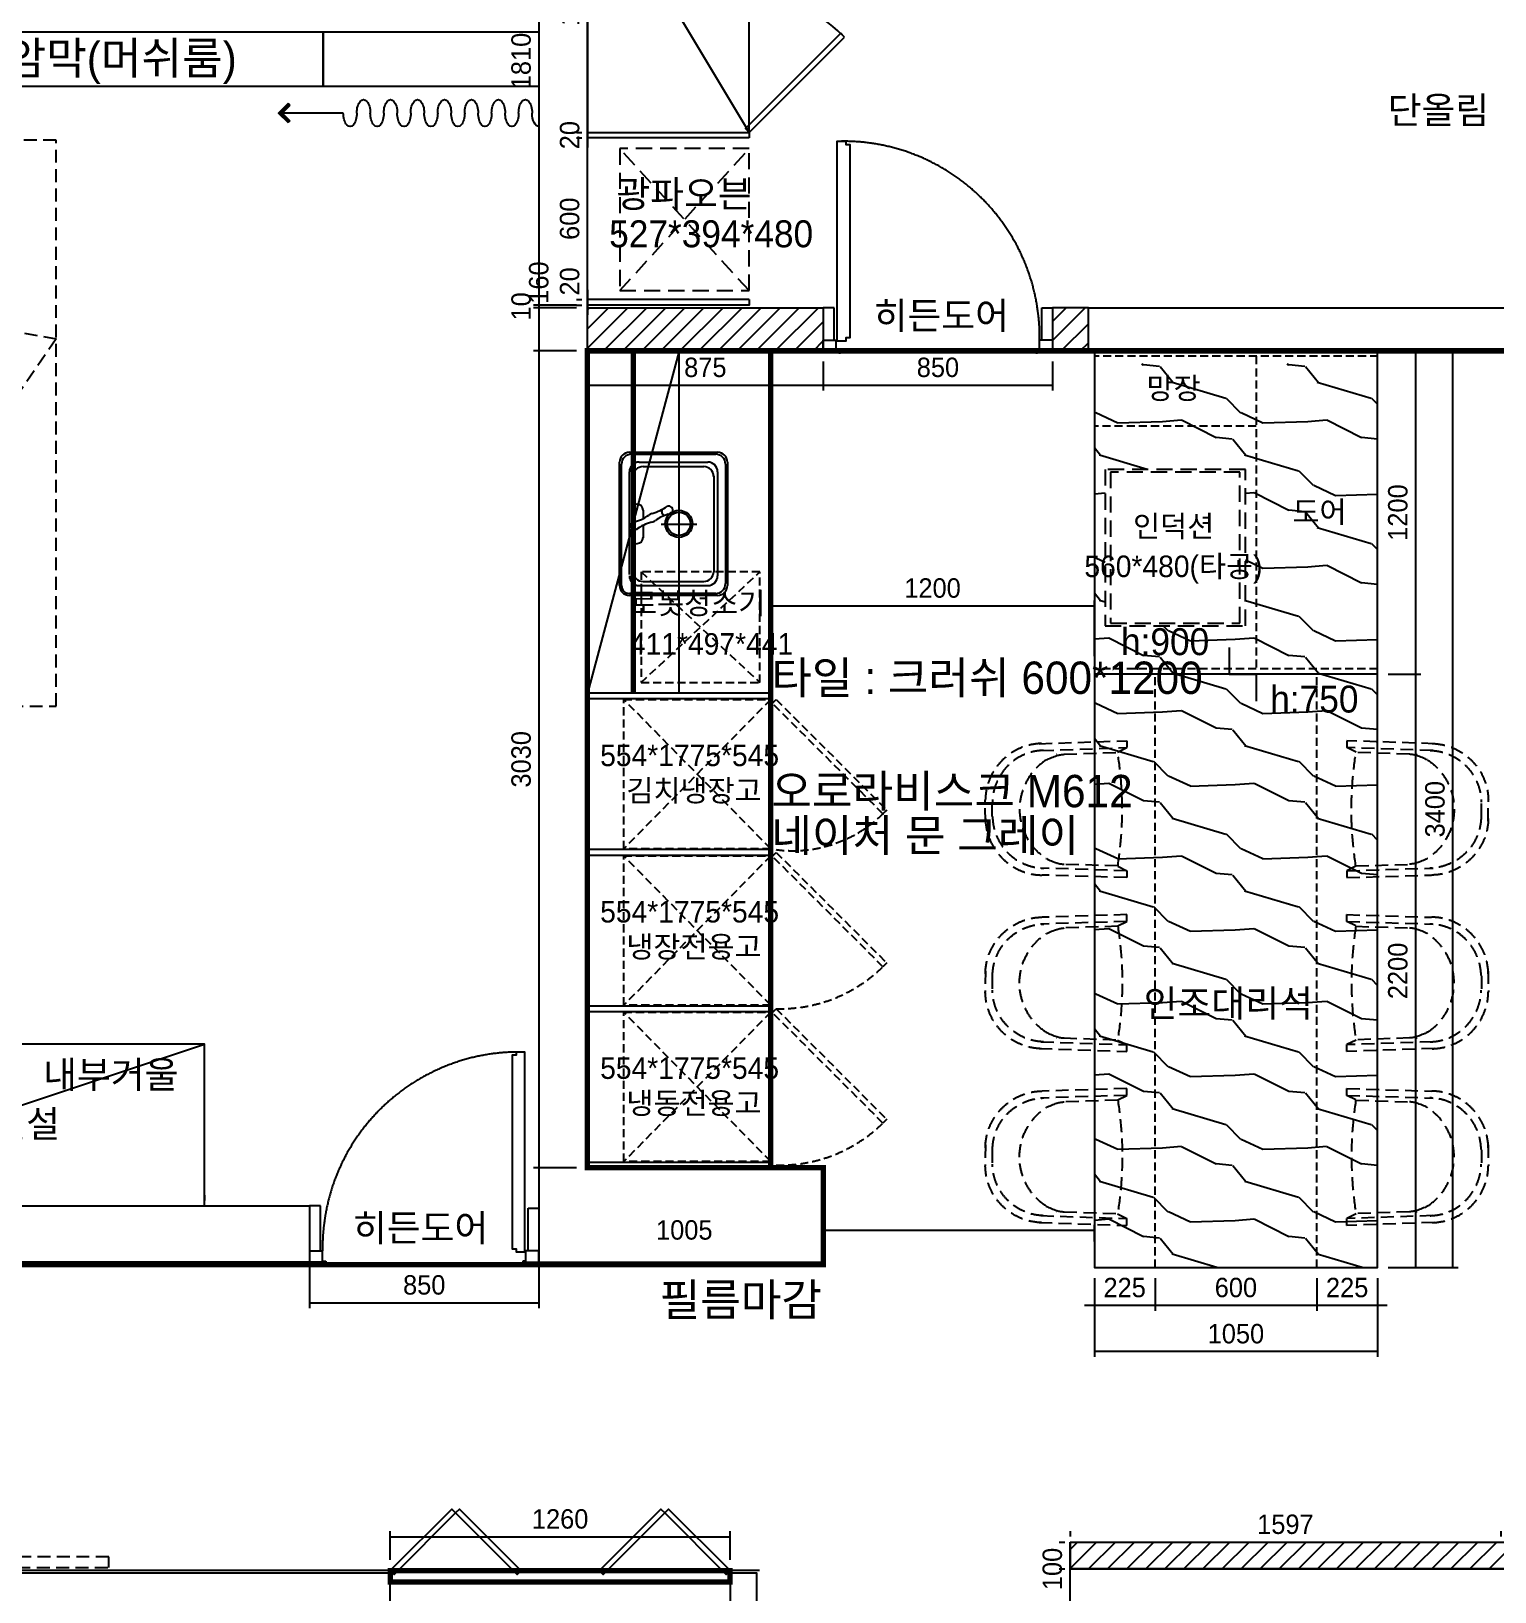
# Model space of a CAD drawing. Header units: millimetres. Extents: x 346859 to 753976, y -86090 to 5333.
# Drawn here: x 405991 to 411418, y -18817 to -13029 of the extents above; entities that cross this region are included whole.
import ezdxf

# ---------------------------------------------------------------- set-up
doc = ezdxf.new("R2010")
doc.units = ezdxf.units.MM
doc.header["$LTSCALE"] = 60
for name, pattern in [('ACAD_ISO05W100', [33, 24, -3, 0, -3, 0, -3]), ('DASHED', [0.75, 0.5, -0.25]), ('DASHEDX2', [1.5, 1, -0.5]), ('DH-HID2', [1.2, 0.8, -0.4]), ('HID', [2.5, 1.5, -1]), ('HID2', [1, 0.5, -0.5])]:
    doc.linetypes.add(name, pattern=pattern)
for name, color, linetype in [('0-ELC TEXT', 7, 'Continuous'), ('01. F-소품', 3, 'Continuous'), ('03-WAL NEW', 3, 'Continuous'), ('04-WIN', 4, 'Continuous'), ('06-FUR', 6, 'Continuous'), ('07-DIM WAL', 5, 'Continuous'), ('2CONTINUOUS', 2, 'Continuous'), ('3.기호.계단선', 30, 'Continuous'), ('ac-door', 30, 'Continuous'), ('ac-Ref', 8, 'Continuous'), ('ac-wall-fin', 3, 'Continuous'), ('CO-DOOR', 8, 'Continuous'), ('CO-FURB-DN', 9, 'Continuous'), ('FU-FURM', 251, 'DH-HID2'), ('FUR', 8, 'DASHED'), ('HAT', 8, 'Continuous'), ('설비', 140, 'Continuous')]:
    doc.layers.add(name, color=color, linetype=linetype)
doc.styles.add('YOURNAME', font='HY울릉도M.TTF')
doc.styles.add('코레일둥고', font='Korail_Round_Gothic_Medium.ttf')
doc.dimstyles.new('40', dxfattribs={"dimscale": 40, "dimtxt": 1.8, "dimasz": 0.9, "dimexe": 0.5, "dimexo": 1, "dimgap": 0.7, "dimtad": 1, "dimdec": 0, "dimzin": 0, "dimdsep": 46, "dimtxsty": 'YOURNAME', "dimblk": 'NONE', "dimcen": 0, "dimclrd": 1, "dimclre": 1, "dimclrt": 7, "dimadec": 0, "dimazin": 0, "dimtfac": 1, "dimtdec": 0, "dimtix": 1, "dimtmove": 2, "dimatfit": 3, "dimldrblk": 'NONE', "dimfxl": 1, "dimtolj": 1, "dimtzin": 0, "dimarcsym": 0})
pattern_1 = [(45, (0, -57248.6), (-35.355339, 35.355339), [])]

# ---------------------------------------------------------------- blocks, each defined once
blk = doc.blocks.new('VUSAUSEH')
at = {"layer": '04-WIN'}
blk.add_lwpolyline([(405273.2, 44145.2), (405273.2, 43945.2), (407073.2, 43945.2), (407073.2, 44145.2)], close=True, dxfattribs=at)
at = {"layer": '2CONTINUOUS'}
for points in [[(407873.2, 45143.2), (407873.2, 44145.2), (407073.2, 44145.2), (407073.2, 43945.2), (407873.2, 43945.2), (407873.2, 39583.2)], [(407873.2, 39583.2), (408928.2, 39583.2), (408928.2, 39933.2), (408053.2, 39933.2), (408053.2, 44943.2), (408603.2, 44943.2), (408603.2, 45143.2)], [(404713.2, 39583.2), (404713.2, 43945.2), (404153.2, 43945.2), (404153.2, 44145.2), (405273.2, 44145.2), (405273.2, 43945.2), (404833.2, 43945.2), (404833.2, 39792.2), (407023.2, 39792.2), (407023.2, 39583.2), (404713.2, 39583.2)], [(409911.2, 43123.2), (411673.2, 43123.2), (411673.2, 43223.2), (412785.2, 43223.2), (412785.2, 44084.2), (412985.2, 44084.2), (412985.2, 43163.2), (413398.2, 43163.2), (413398.2, 42963.2), (409911.2, 42963.2), (409911.2, 43123.2)], [(414381.2, 37654.2), (414255.2, 37654.2), (414255.2, 38104.2), (413235.2, 38104.2), (413235.2, 37654.2), (412950.2, 37654.2), (412950.2, 38259.2), (410043.2, 38259.2), (410043.2, 38210.2), (409843.2, 38210.2), (409843.2, 38445.2), (415897.2, 38445.2), (415897.2, 38899.2), (416097.2, 38899.2), (416097.2, 38194.2), (414381.2, 38194.2), (414381.2, 37654.2)], [(408682.2, 35415.2), (408682.2, 38430.2), (408582.2, 38430.2), (408582.2, 37285.2)], [(407322.2, 37285.2), (407322.2, 38430.2), (405147.2, 38430.2)]]:
    blk.add_lwpolyline(points, dxfattribs=at)
blk = doc.blocks.new('F-122')
at = {"layer": 'FU-FURM'}
for p, q in [((-44.5, 507.6), (33.4, 507.7)), ((-26.5, 482.3), (26.6, 482.3)), ((-253.8, -17.2), (-244.1, 296.9)), ((-228.4, -17.2), (-218.5, 303.3)), ((217.8, 301.5), (228.5, -16.6)), ((243, 308.1), (253.9, -16.6)), ((-201.3, 234.9), (-202.1, 231.5)), ((-200.3, 238.5), (-201.3, 234.9)), ((-199.2, 242.4), (-200.3, 238.5)), ((-197.7, 246.9), (-199.2, 242.4)), ((-196, 251.7), (-197.7, 246.9)), ((-194.1, 256.9), (-196, 251.7)), ((-192.1, 262.1), (-194.1, 256.9)), ((-189.9, 267.4), (-192.1, 262.1)), ((-187.7, 272.4), (-189.9, 267.4)), ((-185.5, 277.2), (-187.7, 272.4)), ((-183.3, 281.4), (-185.5, 277.2)), ((182.6, 281.9), (184.8, 277.6)), ((184.8, 277.6), (187.1, 272.9)), ((187.1, 272.9), (189.3, 267.8)), ((189.3, 267.8), (191.4, 262.6)), ((191.4, 262.6), (193.5, 257.3)), ((193.5, 257.3), (195.4, 252.2)), ((195.4, 252.2), (197.1, 247.4)), ((197.1, 247.4), (198.6, 242.9)), ((198.6, 242.9), (199.8, 239)), ((199.8, 239), (200.7, 235.4)), ((200.7, 235.4), (201.5, 232)), ((201.5, 232), (202.1, 228.7)), ((-210.5, 16.6), (-204.3, 215.2)), ((-203.9, 218.6), (-204.3, 215.2)), ((-203.6, 221.9), (-203.9, 218.6)), ((-203.2, 225.1), (-203.6, 221.9)), ((-202.7, 228.2), (-203.2, 225.1)), ((-202.1, 231.5), (-202.7, 228.2)), ((202.1, 228.7), (202.6, 225.6)), ((202.6, 225.6), (203, 222.4)), ((203, 222.4), (203.4, 219.1)), ((203.4, 219.1), (203.8, 215.7)), ((203.8, 215.7), (210.4, 17.1)), ((-211.6, 16.7), (-228.4, -17.2)), ((211.5, 17.2), (228.5, -16.6)), ((-228.4, -17.2), (-253.8, -17.2)), ((253.9, -16.6), (228.5, -16.6))]:
    blk.add_line(p, q, dxfattribs=at)
for centre, radius, start, end in [((-30.8, 294), 213.6, 90.90916, 178.7855), ((-24.5, 286.7), 194.3, 90.90924, 178.78542), ((23.8, 286.8), 194.3, 1.35653, 89.23304), ((30.1, 294.1), 213.6, 1.35671, 89.233), ((-0.2, 162.3), 218.5, 33.19496, 146.94725), ((-0.2, 162.3), 218.5, 158.34937, 158.47219), ((-0.2, 162.3), 218.5, 21.66998, 21.79281), ((-1.7, 1330.6), 1330.6, 260.92322, 279.2189)]:
    blk.add_arc(centre, radius, start, end, dxfattribs=at)
blk = doc.blocks.new('*D47')
at = {"layer": '07-DIM WAL', "color": 1, "lineweight": -2, "transparency": 16777216}
for p, q in [((404833.2, -17345.4), (404833.2, -17365.4)), ((406633.2, -17345.4), (406633.2, -17365.4)), ((404833.2, -17385.4), (406633.2, -17385.4))]:
    blk.add_line(p, q, dxfattribs=at)
at = {"layer": 'Defpoints', "color": 0, "transparency": 16777216}
for p in [(404833.2, -17385.4), (406633.2, -17385.4), (406633.2, -17385.4)]:
    blk.add_point(p, dxfattribs=at)
at = {"layer": '07-DIM WAL', "color": 7, "transparency": 16777216, "insert": (405733.2, -17320), "char_height": 72, "attachment_point": 5, "style": 'YOURNAME'}
blk.add_mtext('\\A1;1800', dxfattribs=at)
blk = doc.blocks.new('_None')
blk = doc.blocks.new('*D49')
at = {"layer": '07-DIM WAL', "color": 1, "lineweight": -2, "transparency": 16777216}
for p, q in [((409803.2, -18632.4), (409823.2, -18632.4)), ((409843.2, -18632.4), (409843.2, -18732.4)), ((409803.2, -18732.4), (409823.2, -18732.4))]:
    blk.add_line(p, q, dxfattribs=at)
at = {"layer": 'Defpoints', "color": 0, "transparency": 16777216}
for p in [(409843.2, -18632.4), (409843.2, -18732.4), (409843.2, -18732.4)]:
    blk.add_point(p, dxfattribs=at)
at = {"layer": '07-DIM WAL', "color": 7, "transparency": 16777216, "insert": (409777.8, -18732.4), "char_height": 72, "attachment_point": 5, "rotation": 90, "style": 'YOURNAME'}
blk.add_mtext('\\A1;100', dxfattribs=at)
blk = doc.blocks.new('*D60')
at = {"layer": '07-DIM WAL', "color": 1, "lineweight": -2, "transparency": 16777216}
for p, q in [((409843.2, -18592.4), (409843.2, -18612.4)), ((409843.2, -18632.4), (411440.2, -18632.4)), ((411440.2, -18592.4), (411440.2, -18612.4))]:
    blk.add_line(p, q, dxfattribs=at)
at = {"layer": 'Defpoints', "color": 0, "transparency": 16777216}
for p in [(409843.2, -18632.4), (411440.2, -18632.4), (411440.2, -18632.4)]:
    blk.add_point(p, dxfattribs=at)
at = {"layer": '07-DIM WAL', "color": 7, "transparency": 16777216, "insert": (410641.7, -18567), "char_height": 72, "attachment_point": 5, "style": 'YOURNAME'}
blk.add_mtext('\\A1;1597', dxfattribs=at)
blk = doc.blocks.new('*D61')
at = {"layer": '07-DIM WAL', "color": 1, "lineweight": -2, "transparency": 16777216}
for p, q in [((407322.2, -18698.4), (407322.2, -18592.7)), ((407322.2, -18612.7), (408582.2, -18612.7)), ((408582.2, -18698.4), (408582.2, -18592.7))]:
    blk.add_line(p, q, dxfattribs=at)
at = {"layer": 'Defpoints', "color": 0, "transparency": 16777216}
for p in [(408582.2, -18612.7), (407322.2, -18738.4), (408582.2, -18738.4)]:
    blk.add_point(p, dxfattribs=at)
at = {"layer": '07-DIM WAL', "color": 7, "transparency": 16777216, "insert": (407952.2, -18547.2), "char_height": 72, "attachment_point": 5, "style": 'YOURNAME'}
blk.add_mtext('\\A1;1260', dxfattribs=at)
blk = doc.blocks.new('*D62')
at = {"layer": '07-DIM WAL', "color": 1, "lineweight": -2, "transparency": 16777216}
for p, q in [((411023.2, -14214.4), (411144.3, -14214.4)), ((411124.3, -14214.4), (411124.3, -15414.1)), ((411023.2, -15414.1), (411144.3, -15414.1))]:
    blk.add_line(p, q, dxfattribs=at)
at = {"layer": 'Defpoints', "color": 0, "transparency": 16777216}
for p in [(410983.2, -14214.4), (410983.2, -15414.1), (411124.3, -15414.1)]:
    blk.add_point(p, dxfattribs=at)
at = {"layer": '07-DIM WAL', "color": 7, "transparency": 16777216, "insert": (411058.9, -14814.2), "char_height": 72, "attachment_point": 5, "rotation": 90, "style": 'YOURNAME'}
blk.add_mtext('\\A1;1200', dxfattribs=at)
blk = doc.blocks.new('*D63')
at = {"layer": '07-DIM WAL', "color": 1, "lineweight": -2, "transparency": 16777216}
for p, q in [((411023.2, -15414.1), (411144.3, -15414.1)), ((411124.3, -15414.1), (411124.3, -17614.4)), ((411023.2, -17614.4), (411144.3, -17614.4))]:
    blk.add_line(p, q, dxfattribs=at)
at = {"layer": 'Defpoints', "color": 0, "transparency": 16777216}
for p in [(410983.2, -15414.1), (410983.2, -17614.4), (411124.3, -17614.4)]:
    blk.add_point(p, dxfattribs=at)
at = {"layer": '07-DIM WAL', "color": 7, "transparency": 16777216, "insert": (411058.9, -16514.2), "char_height": 72, "attachment_point": 5, "rotation": 90, "style": 'YOURNAME'}
blk.add_mtext('\\A1;2200', dxfattribs=at)
blk = doc.blocks.new('*D64')
at = {"layer": '07-DIM WAL', "color": 1, "lineweight": -2, "transparency": 16777216}
for p, q in [((411023.2, -14214.4), (411282.1, -14214.4)), ((411262.1, -17614.4), (411262.1, -14214.4)), ((411023.2, -17614.4), (411282.1, -17614.4))]:
    blk.add_line(p, q, dxfattribs=at)
at = {"layer": 'Defpoints', "color": 0, "transparency": 16777216}
for p in [(410983.2, -14214.4), (411262.1, -14214.4), (410983.2, -17614.4)]:
    blk.add_point(p, dxfattribs=at)
at = {"layer": '07-DIM WAL', "color": 7, "transparency": 16777216, "insert": (411196.7, -15914.4), "char_height": 72, "attachment_point": 5, "rotation": 90, "style": 'YOURNAME'}
blk.add_mtext('\\A1;3400', dxfattribs=at)
blk = doc.blocks.new('*D65')
at = {"layer": '07-DIM WAL', "color": 1, "lineweight": -2, "transparency": 16777216}
for p, q in [((409933.2, -17654.4), (409933.2, -17774.4)), ((410158.2, -17654.4), (410158.2, -17774.4)), ((409897.2, -17754.4), (410194.2, -17754.4))]:
    blk.add_line(p, q, dxfattribs=at)
at = {"layer": 'Defpoints', "color": 0, "transparency": 16777216}
for p in [(409933.2, -17614.4), (410158.2, -17614.4), (410158.2, -17754.4)]:
    blk.add_point(p, dxfattribs=at)
at = {"layer": '07-DIM WAL', "color": 7, "transparency": 16777216, "insert": (410045.7, -17689), "char_height": 72, "attachment_point": 5, "style": 'YOURNAME'}
blk.add_mtext('\\A1;225', dxfattribs=at)
blk = doc.blocks.new('*D66')
at = {"layer": '07-DIM WAL', "color": 1, "lineweight": -2, "transparency": 16777216}
for p, q in [((410158.2, -17654.4), (410158.2, -17774.4)), ((410758.2, -17654.4), (410758.2, -17774.4)), ((410158.2, -17754.4), (410758.2, -17754.4))]:
    blk.add_line(p, q, dxfattribs=at)
at = {"layer": 'Defpoints', "color": 0, "transparency": 16777216}
for p in [(410158.2, -17614.4), (410758.2, -17614.4), (410758.2, -17754.4)]:
    blk.add_point(p, dxfattribs=at)
at = {"layer": '07-DIM WAL', "color": 7, "transparency": 16777216, "insert": (410458.2, -17688.9), "char_height": 72, "attachment_point": 5, "style": 'YOURNAME'}
blk.add_mtext('\\A1;600', dxfattribs=at)
blk = doc.blocks.new('*D67')
at = {"layer": '07-DIM WAL', "color": 1, "lineweight": -2, "transparency": 16777216}
for p, q in [((410758.2, -17654.4), (410758.2, -17774.4)), ((410983.2, -17654.4), (410983.2, -17774.4)), ((410722.2, -17754.4), (411019.2, -17754.4))]:
    blk.add_line(p, q, dxfattribs=at)
at = {"layer": 'Defpoints', "color": 0, "transparency": 16777216}
for p in [(410758.2, -17614.4), (410983.2, -17614.4), (410983.2, -17754.4)]:
    blk.add_point(p, dxfattribs=at)
at = {"layer": '07-DIM WAL', "color": 7, "transparency": 16777216, "insert": (410870.7, -17689), "char_height": 72, "attachment_point": 5, "style": 'YOURNAME'}
blk.add_mtext('\\A1;225', dxfattribs=at)
blk = doc.blocks.new('*D68')
at = {"layer": '07-DIM WAL', "color": 1, "lineweight": -2, "transparency": 16777216}
for p, q in [((409933.2, -17654.4), (409933.2, -17945.7)), ((410983.2, -17654.4), (410983.2, -17945.7)), ((410983.2, -17925.7), (409933.2, -17925.7))]:
    blk.add_line(p, q, dxfattribs=at)
at = {"layer": 'Defpoints', "color": 0, "transparency": 16777216}
for p in [(409933.2, -17614.4), (410983.2, -17614.4), (409933.2, -17925.7)]:
    blk.add_point(p, dxfattribs=at)
at = {"layer": '07-DIM WAL', "color": 7, "transparency": 16777216, "insert": (410458.2, -17860.2), "char_height": 72, "attachment_point": 5, "style": 'YOURNAME'}
blk.add_mtext('\\A1;1050', dxfattribs=at)
blk = doc.blocks.new('F-701')
at = {"layer": 'FU-FURM'}
for p, q in [((-550, -506.5), (376, -1074)), ((514, -1008), (-550, -506.5)), ((-550, -506.5), (700, -738)), ((700, -738), (514, -1008)), ((376, -1074), (460, -978))]:
    blk.add_line(p, q, dxfattribs=at)
blk.add_lwpolyline([(-550, -2100), (700, -2100), (700, 0), (-550, 0)], close=True, dxfattribs=at)
blk.add_lwpolyline([(-205, -360), (355, -360, 0.414214), (375, -340), (375, -80, 0.414214), (355, -60), (-205, -60, 0.414214), (-225, -80), (-225, -340, 0.414214)], format="xyb", close=True, dxfattribs=at)
at = {"layer": 'FU-FURM', "style": '코레일둥고'}
for s, p in [('슈퍼싱글', (-227.7, -1386.7)), ('1250*2100', (-289.5, -1524.3))]:
    blk.add_text(s, height=80, dxfattribs=at).set_placement(p)
blk = doc.blocks.new('FFSFDF')
at = {"layer": '01. F-소품'}
blk.add_hatch(color=8, dxfattribs=at).paths.add_polyline_path([(1567672.9, 1746751.1), (1567679.9, 1746744.1), (1567715.3, 1746779.4), (1567679.9, 1746814.8), (1567672.9, 1746807.7), (1567701.2, 1746779.4)])
at = {"layer": '01. F-소품', "color": 8}
for p, q in [((1567672.9, 1746807.7), (1567679.9, 1746814.8)), ((1567474.8, 1746779.4), (1567701.2, 1746779.4)), ((1567672.9, 1746751.1), (1567679.9, 1746744.1))]:
    blk.add_line(p, q, dxfattribs=at)
for points in [[(1567672.9, 1746807.7), (1567701.2, 1746779.4), (1567672.9, 1746751.1)], [(1567679.9, 1746814.8), (1567715.3, 1746779.4), (1567679.9, 1746744.1)]]:
    blk.add_lwpolyline(points, dxfattribs=at)
for centre, start_param, end_param in [((1566799.8, 1746779.4), 1.570796, 4.712389), ((1566899.8, 1746779.4), 1.570796, 4.712389), ((1566999.8, 1746779.4), 1.570796, 4.712389), ((1567099.8, 1746779.4), 1.570796, 4.712389), ((1567199.8, 1746779.4), 1.570796, 4.712389), ((1567299.8, 1746779.4), 1.570796, 4.712389), ((1567399.8, 1746779.4), 1.570796, 4.712389), ((1566749.8, 1746779.4), 6.283185, 7.853982), ((1566849.8, 1746779.4), 4.712389, 7.853982), ((1566949.8, 1746779.4), 4.712389, 7.853982), ((1567049.8, 1746779.4), 4.712389, 7.853982), ((1567149.8, 1746779.4), 4.712389, 7.853982), ((1567249.8, 1746779.4), 4.712389, 7.853982), ((1567349.8, 1746779.4), 4.712389, 7.853982), ((1567449.8, 1746779.4), 4.712389, 7.853982)]:
    blk.add_ellipse(centre, major_axis=(0, -50), ratio=0.5, start_param=start_param, end_param=end_param, dxfattribs=at)
blk = doc.blocks.new('FB-021')
at = {"layer": 'CO-FURB-DN', "color": 8}
for p, q in [((-265.3, 36.4), (-265.3, 363.6)), ((-228.9, 399.9), (228.9, 399.9)), ((-187.4, 363.6), (192.6, 363.6)), ((265.3, 363.6), (265.3, 36.4)), ((-228.9, 327.2), (-228.9, 72.7)), ((228.9, 327.2), (228.9, 72.7)), ((228.9, 0), (-228.9, 0)), ((192.6, 36.4), (-192.6, 36.4))]:
    blk.add_line(p, q, dxfattribs=at)
at = {"layer": 'CO-FURB-DN', "color": 251}
for p, q in [((-258, 43.6), (-258, 363.6)), ((-228.9, 392.7), (221.7, 392.7)), ((-76.4, 349), (-178, 349)), ((-76.4, 349), (-72.7, 334.5)), ((76.4, 349), (72.7, 334.5)), ((76.4, 349), (178, 349)), ((258, 356.3), (258, 43.6)), ((-213.8, 313.1), (-213.8, 87.6)), ((-5.1, 312.7), (-51.6, 312.7)), ((50.9, 312.7), (19.7, 312.7)), ((212.3, 313.1), (212.3, 87.6)), ((-1.4, 245.4), (-1.4, 113.5)), ((-67.3, 179.4), (64.6, 179.4)), ((221.7, 7.3), (-221.7, 7.3)), ((178, 50.9), (-177.4, 50.9))]:
    blk.add_line(p, q, dxfattribs=at)
for radius in [50.2, 42.9]:
    blk.add_circle((0.1, 180.1), radius, dxfattribs=at)
at = {"layer": 'CO-FURB-DN', "color": 8}
for centre, radius, start, end in [((-228.9, 363.6), 36.4, 90, 180), ((-192.6, 327.2), 36.4, 90, 180), ((-6.6, 343), 15.3, 359.24513, 229.30547), ((146.6, 375.3), 141.7, 190.55529, 216.41371), ((192.6, 327.2), 36.4, 0, 90), ((228.9, 363.6), 36.4, 0, 90), ((-131.8, 248.8), 141.7, 13.13942, 38.58818), ((1.8, 268.4), 38.3, 16.55093, 36.41371), ((43.5, 289.7), 38.3, 193.13942, 216.32134), ((-101.6, 183.1), 141.7, 14.79799, 36.32134), ((45.8, 228.7), 15.3, 58.14565, 163.3853), ((236.7, 338.3), 206.8, 196.55093, 214.00557), ((50.7, 217.8), 15.3, 174.46116, 18.12318), ((-192.6, 72.7), 36.4, 180, 270), ((192.6, 72.7), 36.4, 270, 0), ((-228.9, 36.4), 36.4, 180, 270), ((228.9, 36.4), 36.4, 270, 0)]:
    blk.add_arc(centre, radius, start, end, dxfattribs=at)
at = {"layer": 'CO-FURB-DN', "color": 251}
for centre, radius, start, end in [((-228.9, 363.6), 29.1, 90, 180), ((-177.4, 312.7), 36.4, 90, 180), ((176, 312.7), 36.4, 0, 90), ((221.7, 356.3), 36.4, 0, 90), ((-50.9, 334.5), 21.8, 180, 270), ((50.9, 334.5), 21.8, 270, 0), ((-176.7, 87.9), 37, 180.4305, 268.96063), ((176, 87.6), 36.4, 270, 0), ((-221.7, 43.6), 36.4, 180, 270), ((221.7, 43.6), 36.4, 270, 0)]:
    blk.add_arc(centre, radius, start, end, dxfattribs=at)
blk = doc.blocks.new('*D180')
at = {"layer": '07-DIM WAL', "color": 1, "lineweight": -2, "transparency": 16777216}
for p, q in [((407023.2, -17592.4), (407023.2, -17764.7)), ((407873.2, -17592.4), (407873.2, -17764.7)), ((407023.2, -17744.7), (407873.2, -17744.7))]:
    blk.add_line(p, q, dxfattribs=at)
at = {"layer": 'Defpoints', "color": 0, "transparency": 16777216}
for p in [(407023.2, -17552.4), (407873.2, -17552.4), (407873.2, -17744.7)]:
    blk.add_point(p, dxfattribs=at)
at = {"layer": '07-DIM WAL', "color": 7, "transparency": 16777216, "insert": (407448.2, -17679.2), "char_height": 72, "attachment_point": 5, "style": 'YOURNAME'}
blk.add_mtext('\\A1;850', dxfattribs=at)
blk = doc.blocks.new('*D203')
at = {"layer": '07-DIM WAL', "color": 1, "lineweight": -2, "transparency": 16777216}
for p, q in [((408733.2, -15157.4), (408733.2, -15140)), ((408733.2, -15160), (409933.2, -15160)), ((409933.2, -15346.4), (409933.2, -15140))]:
    blk.add_line(p, q, dxfattribs=at)
at = {"layer": 'Defpoints', "color": 0, "transparency": 16777216}
for p in [(409933.2, -15160), (408733.2, -15197.4), (409933.2, -15386.4)]:
    blk.add_point(p, dxfattribs=at)
at = {"layer": '07-DIM WAL', "color": 7, "transparency": 16777216, "insert": (409333.2, -15094.5), "char_height": 72, "attachment_point": 5, "style": 'YOURNAME'}
blk.add_mtext('\\A1;1200', dxfattribs=at)
blk = doc.blocks.new('*D204')
at = {"layer": '07-DIM WAL', "color": 1, "lineweight": -2, "transparency": 16777216}
for p, q in [((408928.2, -17459.4), (408928.2, -17495.4)), ((408928.2, -17475.4), (409933.2, -17475.4)), ((409933.2, -17518.4), (409933.2, -17455.4))]:
    blk.add_line(p, q, dxfattribs=at)
at = {"layer": 'Defpoints', "color": 0, "transparency": 16777216}
for p in [(408928.2, -17419.4), (409933.2, -17475.4), (409933.2, -17558.4)]:
    blk.add_point(p, dxfattribs=at)
at = {"layer": '07-DIM WAL', "color": 7, "transparency": 16777216, "insert": (408412.6, -17475.4), "char_height": 72, "attachment_point": 5, "style": 'YOURNAME'}
blk.add_mtext('\\A1;1005', dxfattribs=at)
blk = doc.blocks.new('*D283')
at = {"layer": '07-DIM WAL', "color": 1, "lineweight": -2, "transparency": 16777216}
for p, q in [((408928.2, -14254.4), (408928.2, -14361.4)), ((409778.2, -14254.4), (409778.2, -14361.4)), ((408928.2, -14341.4), (409778.2, -14341.4))]:
    blk.add_line(p, q, dxfattribs=at)
at = {"layer": 'Defpoints', "color": 0, "transparency": 16777216}
for p in [(408928.2, -14214.4), (409778.2, -14214.4), (409778.2, -14341.4)]:
    blk.add_point(p, dxfattribs=at)
at = {"layer": '07-DIM WAL', "color": 7, "transparency": 16777216, "insert": (409353.2, -14276), "char_height": 72, "attachment_point": 5, "style": 'YOURNAME'}
blk.add_mtext('\\A1;850', dxfattribs=at)
blk = doc.blocks.new('*D288')
at = {"layer": '07-DIM WAL', "color": 1, "lineweight": -2, "transparency": 16777216}
for p, q in [((408013.2, -13424.4), (408033.2, -13424.4)), ((408053.2, -14024.4), (408053.2, -13424.4)), ((408013.2, -14024.4), (408033.2, -14024.4))]:
    blk.add_line(p, q, dxfattribs=at)
at = {"layer": 'Defpoints', "color": 0, "transparency": 16777216}
for p in [(408053.2, -13424.4), (408053.2, -13424.4), (408053.2, -14024.4)]:
    blk.add_point(p, dxfattribs=at)
at = {"layer": '07-DIM WAL', "color": 7, "transparency": 16777216, "insert": (407987.7, -13724.4), "char_height": 72, "attachment_point": 5, "rotation": 90, "style": 'YOURNAME'}
blk.add_mtext('\\A1;600', dxfattribs=at)
blk = doc.blocks.new('*D289')
at = {"layer": '07-DIM WAL', "color": 1, "lineweight": -2, "transparency": 16777216}
for p, q in [((408013.2, -12234.4), (407853.2, -12234.4)), ((407873.2, -12234.4), (407873.2, -14044.4)), ((408013.2, -14044.4), (407853.2, -14044.4))]:
    blk.add_line(p, q, dxfattribs=at)
at = {"layer": 'Defpoints', "color": 0, "transparency": 16777216}
for p in [(408053.2, -12234.4), (407873.2, -14044.4), (408053.2, -14044.4)]:
    blk.add_point(p, dxfattribs=at)
at = {"layer": '07-DIM WAL', "color": 7, "transparency": 16777216, "insert": (407807.7, -13139.4), "char_height": 72, "attachment_point": 5, "rotation": 90, "style": 'YOURNAME'}
blk.add_mtext('\\A1;1810', dxfattribs=at)
blk = doc.blocks.new('*D290')
at = {"layer": '07-DIM WAL', "color": 1, "lineweight": -2, "transparency": 16777216}
for p, q in [((408013.2, -14054.4), (407853.2, -14054.4)), ((407873.2, -14054.4), (407873.2, -14214.4)), ((408013.2, -14214.4), (407853.2, -14214.4))]:
    blk.add_line(p, q, dxfattribs=at)
at = {"layer": 'Defpoints', "color": 0, "transparency": 16777216}
for p in [(408053.2, -14054.4), (407873.2, -14214.4), (408053.2, -14214.4)]:
    blk.add_point(p, dxfattribs=at)
at = {"layer": '07-DIM WAL', "color": 7, "transparency": 16777216, "insert": (407873.2, -13961.3), "char_height": 72, "attachment_point": 5, "rotation": 90, "style": 'YOURNAME'}
blk.add_mtext('\\A1;160', dxfattribs=at)
blk = doc.blocks.new('*D291')
at = {"layer": '07-DIM WAL', "color": 1, "lineweight": -2, "transparency": 16777216}
for p, q in [((408013.2, -14214.4), (407853.2, -14214.4)), ((407873.2, -14214.4), (407873.2, -17244.4)), ((408013.2, -17244.4), (407853.2, -17244.4))]:
    blk.add_line(p, q, dxfattribs=at)
at = {"layer": 'Defpoints', "color": 0, "transparency": 16777216}
for p in [(408053.2, -14214.4), (407873.2, -17244.4), (408053.2, -17244.4)]:
    blk.add_point(p, dxfattribs=at)
at = {"layer": '07-DIM WAL', "color": 7, "transparency": 16777216, "insert": (407807.8, -15729.4), "char_height": 72, "attachment_point": 5, "rotation": 90, "style": 'YOURNAME'}
blk.add_mtext('\\A1;3030', dxfattribs=at)
blk = doc.blocks.new('*D292')
at = {"layer": '07-DIM WAL', "color": 1, "lineweight": -2, "transparency": 16777216}
for p, q in [((408013.2, -12404.4), (408033.2, -12404.4)), ((408053.2, -13404.4), (408053.2, -12404.4)), ((408013.2, -13404.4), (408033.2, -13404.4))]:
    blk.add_line(p, q, dxfattribs=at)
at = {"layer": 'Defpoints', "color": 0, "transparency": 16777216}
for p in [(408053.2, -12404.4), (408053.2, -12404.4), (408053.2, -13404.4)]:
    blk.add_point(p, dxfattribs=at)
at = {"layer": '07-DIM WAL', "color": 7, "transparency": 16777216, "insert": (407987.8, -12904.4), "char_height": 72, "attachment_point": 5, "rotation": 90, "style": 'YOURNAME'}
blk.add_mtext('\\A1;1000', dxfattribs=at)
blk = doc.blocks.new('*D293')
at = {"layer": '07-DIM WAL', "color": 1, "lineweight": -2, "transparency": 16777216}
for p, q in [((408053.2, -13368.4), (408053.2, -13460.4)), ((408013.2, -13404.4), (408033.2, -13404.4)), ((408013.2, -13424.4), (408033.2, -13424.4))]:
    blk.add_line(p, q, dxfattribs=at)
at = {"layer": 'Defpoints', "color": 0, "transparency": 16777216}
for p in [(408053.2, -13404.4), (408053.2, -13424.4), (408053.2, -13424.4)]:
    blk.add_point(p, dxfattribs=at)
at = {"layer": '07-DIM WAL', "color": 7, "transparency": 16777216, "insert": (407987.8, -13414.4), "char_height": 72, "attachment_point": 5, "rotation": 90, "style": 'YOURNAME'}
blk.add_mtext('\\A1;20', dxfattribs=at)
blk = doc.blocks.new('*D294')
at = {"layer": '07-DIM WAL', "color": 1, "lineweight": -2, "transparency": 16777216}
for p, q in [((408053.2, -13988.4), (408053.2, -14080.4)), ((408013.2, -14024.4), (408033.2, -14024.4)), ((408013.2, -14044.4), (408033.2, -14044.4))]:
    blk.add_line(p, q, dxfattribs=at)
at = {"layer": 'Defpoints', "color": 0, "transparency": 16777216}
for p in [(408053.2, -14024.4), (408053.2, -14044.4), (408053.2, -14044.4)]:
    blk.add_point(p, dxfattribs=at)
at = {"layer": '07-DIM WAL', "color": 7, "transparency": 16777216, "insert": (407987.8, -13956.9), "char_height": 72, "attachment_point": 5, "rotation": 90, "style": 'YOURNAME'}
blk.add_mtext('\\A1;20', dxfattribs=at)
blk = doc.blocks.new('*D296')
at = {"layer": '07-DIM WAL', "color": 1, "lineweight": -2, "transparency": 16777216}
for p, q in [((408013.2, -14044.4), (407853.2, -14044.4)), ((408013.2, -14054.4), (407853.2, -14054.4)), ((407873.2, -14008.4), (407873.2, -14090.4))]:
    blk.add_line(p, q, dxfattribs=at)
at = {"layer": 'Defpoints', "color": 0, "transparency": 16777216}
for p in [(407873.2, -14054.4), (408053.2, -14044.4), (408053.2, -14054.4)]:
    blk.add_point(p, dxfattribs=at)
at = {"layer": '07-DIM WAL', "color": 7, "transparency": 16777216, "insert": (407807.8, -14049.4), "char_height": 72, "attachment_point": 5, "rotation": 90, "style": 'YOURNAME'}
blk.add_mtext('\\A1;10', dxfattribs=at)
blk = doc.blocks.new('*D298')
at = {"layer": '07-DIM WAL', "color": 1, "lineweight": -2, "transparency": 16777216}
for p, q in [((408053.2, -14254.4), (408053.2, -14361.4)), ((408928.2, -14254.4), (408928.2, -14361.4)), ((408053.2, -14341.4), (408928.2, -14341.4))]:
    blk.add_line(p, q, dxfattribs=at)
at = {"layer": 'Defpoints', "color": 0, "transparency": 16777216}
for p in [(408053.2, -14214.4), (408928.2, -14214.4), (408928.2, -14341.4)]:
    blk.add_point(p, dxfattribs=at)
at = {"layer": '07-DIM WAL', "color": 7, "transparency": 16777216, "insert": (408490.7, -14276), "char_height": 72, "attachment_point": 5, "style": 'YOURNAME'}
blk.add_mtext('\\A1;875', dxfattribs=at)

msp = doc.modelspace()

# ---------------------------------------------------------------- hatches: boundary and pattern name
at = {"layer": '03-WAL NEW'}
h = msp.add_hatch(dxfattribs=at)
h.set_pattern_fill('_USER', color=256, scale=50, angle=45, pattern_type=0)
h.set_pattern_definition(pattern_1)
h.paths.add_polyline_path([(408928.2, -14214.4), (408053.2, -14214.4), (408053.2, -14054.4), (408928.2, -14054.4)])
h = msp.add_hatch(dxfattribs=at)
h.set_pattern_fill('_USER', color=256, scale=50, angle=45, pattern_type=0)
h.set_pattern_definition(pattern_1)
h.paths.add_polyline_path([(409778.2, -14214.4), (409911.2, -14214.4), (409911.2, -14054.4), (409778.2, -14054.4)])
h = msp.add_hatch(dxfattribs=at)
h.set_pattern_fill('_USER', color=256, scale=50, angle=45, pattern_type=0)
h.set_pattern_definition([(45, (74.5, -57126.6), (-35.355339, 35.355339), [])])
h.paths.add_polyline_path([(409843.2, -18632.4), (409843.2, -18732.4), (412840.2, -18732.4), (412840.2, -18632.4)])
h.paths.add_polyline_path([(415897.2, -18732.4), (415897.2, -18632.4), (414040.2, -18632.4), (414040.2, -18732.4)])
at = {"layer": 'HAT', "transparency": 33554687}
h = msp.add_hatch(dxfattribs=at)
h.set_pattern_fill('WOOD2', color=256, scale=15, angle=45)
h.set_pattern_definition([(153.4349, (75.05, -57374.55), (-808.222738, 269.40823), [144.5792, -1060.24832]), (184.3987, (-54.27, -57309.894), (-2963.484369, -269.4073056), [70.25297, -3442.39367]), (181.8476, (145.092, -57045.874), (-7812.8229254, -269.40625675), [167.11955, -8188.86272]), (154.9831, (-21.94, -57051.262), (-2963.4845503, 1347.0387427), [89.1898, -4370.3009]), (135, (166.64, -57282.95), (-538.81537, 5e-14), [76.2, -304.8]), (163.4429, (112.763, -57229.072), (5388.15302737, -1616.4487762), [207.9856, -10191.2905]), (129.2894, (-86.6, -57169.8), (2155.2609596, -2694.0770352), [76.58024, -3752.42252]), (174.8056, (-135.09, -57110.53), (2424.669286, -269.406506), [59.5141, -2916.19114])])
h.paths.add_polyline_path([(410983.2, -14264.1), (409933.2, -14264.1), (409933.2, -17614.4), (410983.2, -17614.4)])
h.paths.add_polyline_path([(409973.2, -15234.1), (410493.2, -15234.1), (410493.2, -14654.1), (409973.2, -14654.1)], flags=16)

# ---------------------------------------------------------------- linework, layer by layer
at = {"layer": '03-WAL NEW'}
msp.add_line((408582.2, -18747.4), (408582.2, -18738.4), dxfattribs=at)
for points in [[(408928.2, -14214.4), (408053.2, -14214.4), (408053.2, -14054.4), (408928.2, -14054.4)], [(409778.2, -14214.4), (409911.2, -14214.4), (409911.2, -14054.4), (409778.2, -14054.4)], [(409843.2, -18632.4), (415897.2, -18632.4), (415897.2, -18732.4), (409843.2, -18732.4)]]:
    msp.add_lwpolyline(points, close=True, dxfattribs=at)
at = {"layer": '06-FUR', "color": 7, "linetype": 'DASHEDX2'}
for p, q in [((408653.2, -13991.1), (408173.2, -13464.1)), ((408173.2, -13991.1), (408653.2, -13464.1))]:
    msp.add_line(p, q, dxfattribs=at)
at = {"layer": '06-FUR'}
for p, q in [((408653.2, -14024.4), (408053.2, -14024.4)), ((410983.2, -15414.1), (409933.2, -15414.1))]:
    msp.add_line(p, q, dxfattribs=at)
for points in [[(408053.2, -12404.4), (408053.2, -13404.4), (408653.2, -13404.4), (408653.2, -12404.4), (408053.2, -12404.4), (408653.2, -13404.4)], [(408653.2, -14024.4), (408653.2, -14044.4), (408053.2, -14044.4), (408053.2, -14024.4)], [(408393.2, -15484.4), (408393.2, -14214.4), (408053.2, -15484.4)], [(410433.2, -15314.1), (410433.2, -15414.1), (410533.2, -15414.1), (410533.2, -15514.1)], [(404833.2, -17385.4), (406633.2, -17385.4), (406633.2, -16785.4), (404833.2, -16785.4), (404833.2, -17385.4), (406633.2, -16785.4)]]:
    msp.add_lwpolyline(points, dxfattribs=at)
for points in [[(409006.8, -13050.9), (408992.6, -13036.7), (408639.1, -13390.3), (408653.2, -13404.4)], [(408653.2, -13424.4), (408053.2, -13424.4), (408053.2, -13404.4), (408653.2, -13404.4)], [(408733.2, -15484.4), (408053.2, -15484.4), (408053.2, -14214.4), (408733.2, -14214.4)], [(410983.2, -14214.4), (409933.2, -14214.4), (409933.2, -17614.4), (410983.2, -17614.4)], [(408053.2, -15504.4), (408733.2, -15504.4), (408733.2, -15484.4), (408053.2, -15484.4)], [(408053.2, -16084.4), (408733.2, -16084.4), (408733.2, -16064.4), (408053.2, -16064.4)], [(408053.2, -16664.4), (408733.2, -16664.4), (408733.2, -16644.4), (408053.2, -16644.4)], [(408053.2, -17244.4), (408733.2, -17244.4), (408733.2, -17224.4), (408053.2, -17224.4)], [(407564.4, -18524.5), (407336.4, -18752.6), (407322.2, -18738.4), (407550.3, -18510.4)], [(407564.4, -18524.5), (407792.4, -18752.6), (407806.6, -18738.4), (407578.5, -18510.4)], [(408340, -18524.5), (408112, -18752.6), (408097.8, -18738.4), (408325.9, -18510.4)], [(408340, -18524.5), (408568.1, -18752.6), (408582.2, -18738.4), (408354.2, -18510.4)]]:
    msp.add_lwpolyline(points, close=True, dxfattribs=at)
at = {"layer": '06-FUR', "color": 7, "linetype": 'DASHEDX2'}
for points in [[(408653.2, -13991.1), (408653.2, -13464.1), (408173.2, -13464.1), (408173.2, -13991.1)], [(409973.2, -14654.1), (409973.2, -15234.1), (410493.2, -15234.1), (410493.2, -14654.1)], [(409993.2, -14664.1), (409993.2, -15224.1), (410473.2, -15224.1), (410473.2, -14664.1)]]:
    msp.add_lwpolyline(points, close=True, dxfattribs=at)
at = {"layer": '06-FUR'}
msp.add_arc((408667.7, -13368.7), 464.5, 44.38324, 91.79099, dxfattribs=at)
at = {"layer": '3.기호.계단선', "linetype": 'HID2', "const_width": 20}
for points in [[(408733.2, -14214.4), (408053.2, -14214.4), (408053.2, -17244.4), (408733.2, -17244.4)], [(408582.2, -18738.4), (407322.2, -18738.4), (407322.2, -18780.9), (408582.2, -18780.9)]]:
    msp.add_lwpolyline(points, close=True, dxfattribs=at)
at = {"layer": '3.기호.계단선', "color": 10, "linetype": 'HID', "const_width": 20}
msp.add_lwpolyline([(408223.2, -14214.4), (408223.2, -15484.4)], dxfattribs=at)
at = {"layer": '3.기호.계단선', "color": 140, "linetype": 'HID2', "const_width": 20}
for points in [[(408733.2, -14214.4), (415897.2, -14214.4)], [(403528.2, -17603.4), (408928.2, -17603.4), (408928.2, -17244.4), (408733.2, -17244.4)]]:
    msp.add_lwpolyline(points, dxfattribs=at)
at = {"layer": 'ac-door'}
for p, q in [((408928.2, -14216.4), (408928.2, -14174.4)), ((408928.2, -14174.4), (408976.1, -14174.4)), ((408976.1, -14212.4), (408976.1, -14174.4)), ((409730.4, -14212.4), (409730.4, -14174.4)), ((409778.2, -14174.4), (409730.4, -14174.4)), ((408988.1, -14216.4), (408928.2, -14216.4)), ((408976.1, -14212.4), (408988.1, -14212.4)), ((408988.1, -14212.4), (408988.1, -14216.4)), ((409730.4, -14212.4), (409718.4, -14212.4)), ((409718.4, -14212.4), (409718.4, -14216.4)), ((409718.4, -14216.4), (409778.2, -14216.4)), ((407023.2, -17552.4), (407071.1, -17552.4)), ((407083.1, -17594.4), (407023.2, -17594.4)), ((407071.1, -17590.4), (407071.1, -17552.4)), ((407071.1, -17590.4), (407083.1, -17590.4)), ((407083.1, -17590.4), (407083.1, -17594.4)), ((407825.4, -17590.4), (407813.4, -17590.4)), ((407813.4, -17590.4), (407813.4, -17594.4)), ((407813.4, -17594.4), (407873.2, -17594.4)), ((407825.4, -17590.4), (407825.4, -17552.4)), ((407873.2, -17552.4), (407825.4, -17552.4)), ((407873.2, -17594.4), (407873.2, -17552.4))]:
    msp.add_line(p, q, dxfattribs=at)
for points in [[(408980.1, -14178.4), (408980.1, -13437.1), (409012.1, -13437.1), (409012.1, -13449.1), (409027.1, -13449.1), (409027.1, -14166.4), (409012.1, -14166.4), (409012.1, -14178.4)], [(407821.4, -17556.4), (407821.4, -16815.1), (407789.4, -16815.1), (407789.4, -16827.1), (407774.4, -16827.1), (407774.4, -17544.4), (407789.4, -17544.4), (407789.4, -17556.4)]]:
    msp.add_lwpolyline(points, close=True, dxfattribs=at)
at = {"layer": 'ac-Ref', "linetype": 'ACAD_ISO05W100'}
for centre, start, end in [((409003.2, -14164.3), 359.20233, 90.56407), ((407798.2, -17542.3), 89.43593, 180.79767)]:
    msp.add_arc(centre, 727.2, start, end, dxfattribs=at)
at = {"layer": 'ac-wall-fin'}
for p, q in [((408968.1, -14054.4), (408928.2, -14054.4)), ((408968.1, -14174.4), (408968.1, -14054.4)), ((409738.4, -14174.4), (409738.4, -14054.4)), ((409738.4, -14054.4), (409778.2, -14054.4)), ((408988.1, -14216.4), (408988.1, -14225.4)), ((409718.4, -14216.4), (409718.4, -14225.4)), ((407063.1, -17385.4), (407023.2, -17385.4)), ((407063.1, -17552.4), (407063.1, -17385.4)), ((407833.4, -17552.4), (407833.4, -17394.4)), ((407833.4, -17394.4), (407873.2, -17394.4)), ((407083.1, -17594.4), (407083.1, -17603.4)), ((407813.4, -17594.4), (407813.4, -17603.4)), ((404653.4, -17603.4), (407083.1, -17603.4)), ((408691.2, -18738.4), (408582.2, -18738.4))]:
    msp.add_line(p, q, dxfattribs=at)
for points in [[(407813.4, -17603.4), (408928.2, -17603.4), (408928.2, -17594.4)], [(407322.2, -18747.4), (407322.2, -18738.4), (405147.2, -18738.4), (405147.2, -18747.4)]]:
    msp.add_lwpolyline(points, dxfattribs=at)
at = {"layer": 'CO-DOOR', "color": 251, "linetype": 'DH-HID2'}
msp.add_lwpolyline([(405147.2, -18727.4), (406278.2, -18727.4), (406278.2, -18687.4), (405147.2, -18687.4)], close=True, dxfattribs=at)
at = {"layer": 'FUR'}
for p, q in [((410985.7, -14234.4), (409935.7, -14234.4)), ((410533.2, -14234.4), (410533.2, -15394.1)), ((410533.2, -14494.1), (409933.2, -14494.1)), ((408252.2, -15444.8), (408693.2, -15033.8)), ((408252.2, -15033.8), (408693.2, -15444.8)), ((410983.2, -15394.1), (409933.2, -15394.1)), ((410158.2, -17614.4), (410158.2, -15414.1)), ((410758.2, -17614.4), (410758.2, -15414.1)), ((408733.2, -15507.4), (408188.2, -16061.4)), ((408733.2, -16061.4), (408188.2, -15507.4)), ((408733.2, -16087.4), (408188.2, -16641.4)), ((408733.2, -16641.4), (408188.2, -16087.4)), ((408733.2, -16667.4), (408188.2, -17221.4)), ((408733.2, -17221.4), (408188.2, -16667.4)), ((407322.2, -18738.4), (408582.2, -18738.4))]:
    msp.add_line(p, q, dxfattribs=at)
for points in [[(408693.2, -15444.8), (408693.2, -15033.8), (408252.2, -15033.8), (408252.2, -15444.8)], [(408188.2, -16061.4), (408188.2, -15507.4), (408733.2, -15507.4), (408733.2, -16061.4)], [(408739.1, -15521.6), (408753.2, -15507.4), (409163.3, -15917.6), (409149.2, -15931.7)], [(408188.2, -16641.4), (408188.2, -16087.4), (408733.2, -16087.4), (408733.2, -16641.4)], [(408739.1, -16088.6), (408753.2, -16074.4), (409163.3, -16484.6), (409149.2, -16498.7)], [(408188.2, -17221.4), (408188.2, -16667.4), (408733.2, -16667.4), (408733.2, -17221.4)], [(408739.1, -16668.6), (408753.2, -16654.4), (409163.3, -17064.6), (409149.2, -17078.7)]]:
    msp.add_lwpolyline(points, close=True, dxfattribs=at)
for centre, radius, start, end in [((408814.3, -15589.8), 478.6, 262.66183, 315.59861), ((408767.8, -16110.2), 544.4, 268.46493, 315.52624), ((408767.8, -16690.2), 544.4, 268.46493, 315.52624)]:
    msp.add_arc(centre, radius, start, end, dxfattribs=at)

# ---------------------------------------------------------------- block references
msp.add_blockref('VUSAUSEH', (0, -57177.6))
at = {"color": 0, "xscale": -1}
msp.add_blockref('FFSFDF', (1974623, -1760111.9), dxfattribs=at)
at = {"layer": 'CO-FURB-DN', "rotation": 90}
msp.add_blockref('FB-021', (408572.6, -14856.1), dxfattribs=at)
at = {"layer": 'FU-FURM'}
for name, p, rotation in [('F-701', (405383.2, -13432.4), 359.9999999999998), ('F-122', (410036.6, -15914.4), 90.00000000000001), ('F-122', (410886.6, -16559.2), 270), ('F-122', (410886.6, -17204.1), 270)]:
    msp.add_blockref(name, p, dxfattribs=dict(at, rotation=rotation))
at = {"layer": 'FU-FURM', "xscale": -1}
for p, rotation in [((410886.6, -15914.4), 270), ((410036.6, -16559.2), 89.99999999999986), ((410036.6, -17204.1), 89.99999999999987)]:
    msp.add_blockref('F-122', p, dxfattribs=dict(at, rotation=rotation))

# ---------------------------------------------------------------- texts
at = {"layer": '0-ELC TEXT', "style": '코레일둥고'}
for s, p in [('단올림', (411020.7, -13371.6)), ('광파오븐', (408160.8, -13682.2)), ('527*394*480', (408133.9, -13830.3)), ('히든도어', (409114.8, -14133.8)), ('h:900', (410032, -15343.1)), ('h:750', (410585.5, -15556)), ('인조대리석', (410116.1, -16684.3)), ('내부거울', (406034.9, -16948.6)), ('붙박이장신설', (405344.6, -17131.2)), ('히든도어', (407183.6, -17517.3))]:
    msp.add_text(s, height=100, dxfattribs=at).set_placement(p)
at = {"layer": '0-ELC TEXT', "color": 7, "linetype": 'DASHEDX2', "style": '코레일둥고'}
for s, p in [('인덕션', (410076.6, -14904.8)), ('560*480(타공)', (409896.3, -15053.6)), ('로봇청소기', (408211.1, -15190.8)), ('411*497*441', (408211.1, -15341.5)), ('554*1775*545', (408100.6, -15754.7)), ('김치냉장고', (408197.7, -15885.6)), ('554*1775*545', (408100.6, -16334.7)), ('냉장전용고', (408197.7, -16464.5)), ('554*1775*545', (408100.6, -16914.7)), ('냉동전용고', (408197.7, -17044.5))]:
    msp.add_text(s, height=80, dxfattribs=at).set_placement(p)
at = {"layer": 'FUR', "style": '코레일둥고'}
for s, p in [('망장', (410126.9, -14392.7)), ('도어', (410667.7, -14851.2))]:
    msp.add_text(s, height=80, dxfattribs=at).set_placement(p)
at = {"layer": '설비', "color": 140, "style": '코레일둥고'}
for s, p in [('트리플암막(머쉬룸)', (405443.9, -13188.6)), ('타일 : 크러쉬 600*1200', (408735.4, -15486.9)), ('오로라비스크 M612', (408735.4, -15907.2)), ('네이처 문 그레이', (408735.4, -16071.7)), ('필름마감', (408320.9, -17793.8))]:
    msp.add_text(s, height=120, dxfattribs=at).set_placement(p)

# ---------------------------------------------------------------- dimensions: what is measured, and where the dimension line sits
at = {"layer": '07-DIM WAL'}
for base, p1, p2, picture, middle in [((407873.2, -14044.4), (408053.2, -12234.4), (408053.2, -14044.4), '*D289', (407807.7, -13139.4)), ((408053.2, -12404.4), (408053.2, -13404.4), (408053.2, -12404.4), '*D292', (407987.8, -12904.4)), ((408053.2, -13424.4), (408053.2, -13404.4), (408053.2, -13424.4), '*D293', (407987.8, -13414.4)), ((408053.2, -13424.4), (408053.2, -14024.4), (408053.2, -13424.4), '*D288', (407987.7, -13724.4)), ((407873.2, -14054.4), (408053.2, -14044.4), (408053.2, -14054.4), '*D296', (407807.8, -14049.4)), ((407873.2, -17244.4), (408053.2, -14214.4), (408053.2, -17244.4), '*D291', (407807.8, -15729.4)), ((411124.3, -15414.1), (410983.2, -14214.4), (410983.2, -15414.1), '*D62', (411058.9, -14814.2)), ((411262.1, -14214.4), (410983.2, -17614.4), (410983.2, -14214.4), '*D64', (411196.7, -15914.4)), ((411124.3, -17614.4), (410983.2, -15414.1), (410983.2, -17614.4), '*D63', (411058.9, -16514.2))]:
    dim = msp.add_linear_dim(base=base, p1=p1, p2=p2, angle=90, dimstyle='40', dxfattribs=at)
    dim.commit()
    dim.dimension.update_dxf_attribs({"geometry": picture, "text_midpoint": middle})
for base, p1, p2, picture, middle in [((407873.2, -14214.4), (408053.2, -14054.4), (408053.2, -14214.4), '*D290', (407873.2, -13961.3)), ((408053.2, -14044.4), (408053.2, -14024.4), (408053.2, -14044.4), '*D294', (407987.8, -13956.9)), ((409843.2, -18732.4), (409843.2, -18632.4), (409843.2, -18732.4), '*D49', (409777.8, -18732.4))]:
    dim = msp.add_linear_dim(base=base, p1=p1, p2=p2, angle=90, dimstyle='40', dxfattribs=at)
    dim.commit()
    dim.dimension.update_dxf_attribs({"geometry": picture, "text_midpoint": middle, "dimtype": 160})
for base, p1, p2, picture, middle in [((408928.2, -14341.4), (408053.2, -14214.4), (408928.2, -14214.4), '*D298', (408490.7, -14276)), ((409778.2, -14341.4), (408928.2, -14214.4), (409778.2, -14214.4), '*D283', (409353.2, -14276)), ((406633.2, -17385.4), (404833.2, -17385.4), (406633.2, -17385.4), '*D47', (405733.2, -17320)), ((410158.2, -17754.4), (409933.2, -17614.4), (410158.2, -17614.4), '*D65', (410045.7, -17689)), ((409933.2, -17925.7), (410983.2, -17614.4), (409933.2, -17614.4), '*D68', (410458.2, -17860.2)), ((410758.2, -17754.4), (410158.2, -17614.4), (410758.2, -17614.4), '*D66', (410458.2, -17688.9)), ((410983.2, -17754.4), (410758.2, -17614.4), (410983.2, -17614.4), '*D67', (410870.7, -17689)), ((408582.2, -18612.7), (407322.2, -18738.4), (408582.2, -18738.4), '*D61', (407952.2, -18547.2)), ((411440.2, -18632.4), (409843.2, -18632.4), (411440.2, -18632.4), '*D60', (410641.7, -18567))]:
    dim = msp.add_linear_dim(base=base, p1=p1, p2=p2, dimstyle='40', dxfattribs=at)
    dim.commit()
    dim.dimension.update_dxf_attribs({"geometry": picture, "text_midpoint": middle})
for base, p1, p2, picture, middle in [((409933.2, -15160), (408733.2, -15197.4), (409933.2, -15386.4), '*D203', (409333.2, -15094.5)), ((407873.2, -17744.7), (407023.2, -17552.4), (407873.2, -17552.4), '*D180', (407448.2, -17679.2))]:
    dim = msp.add_linear_dim(base=base, p1=p1, p2=p2, dimstyle='40', override={"dimtfill": 0}, dxfattribs=at)
    dim.commit()
    dim.dimension.update_dxf_attribs({"geometry": picture, "text_midpoint": middle})
dim = msp.add_linear_dim(base=(409933.2, -17475.4), p1=(408928.2, -17419.4), p2=(409933.2, -17558.4), dimstyle='40', override={"dimtfill": 0}, dxfattribs=at)
dim.commit()
dim.dimension.update_dxf_attribs({"geometry": '*D204', "text_midpoint": (408412.6, -17475.4), "dimtype": 160})

doc.saveas('drawing.dxf')
